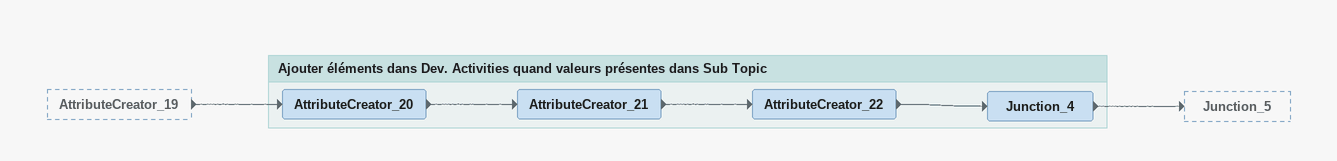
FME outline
AttributeCreator_19 [outside]
    -> AttributeCreator_20

Bookmark: Ajouter éléments dans Dev. Activities quand valeurs présentes dans Sub Topic
AttributeCreator_20
    -> AttributeCreator_21
AttributeCreator_21
    -> AttributeCreator_22
AttributeCreator_22
    -> Junction_4
Junction_4
    -> Junction_5
